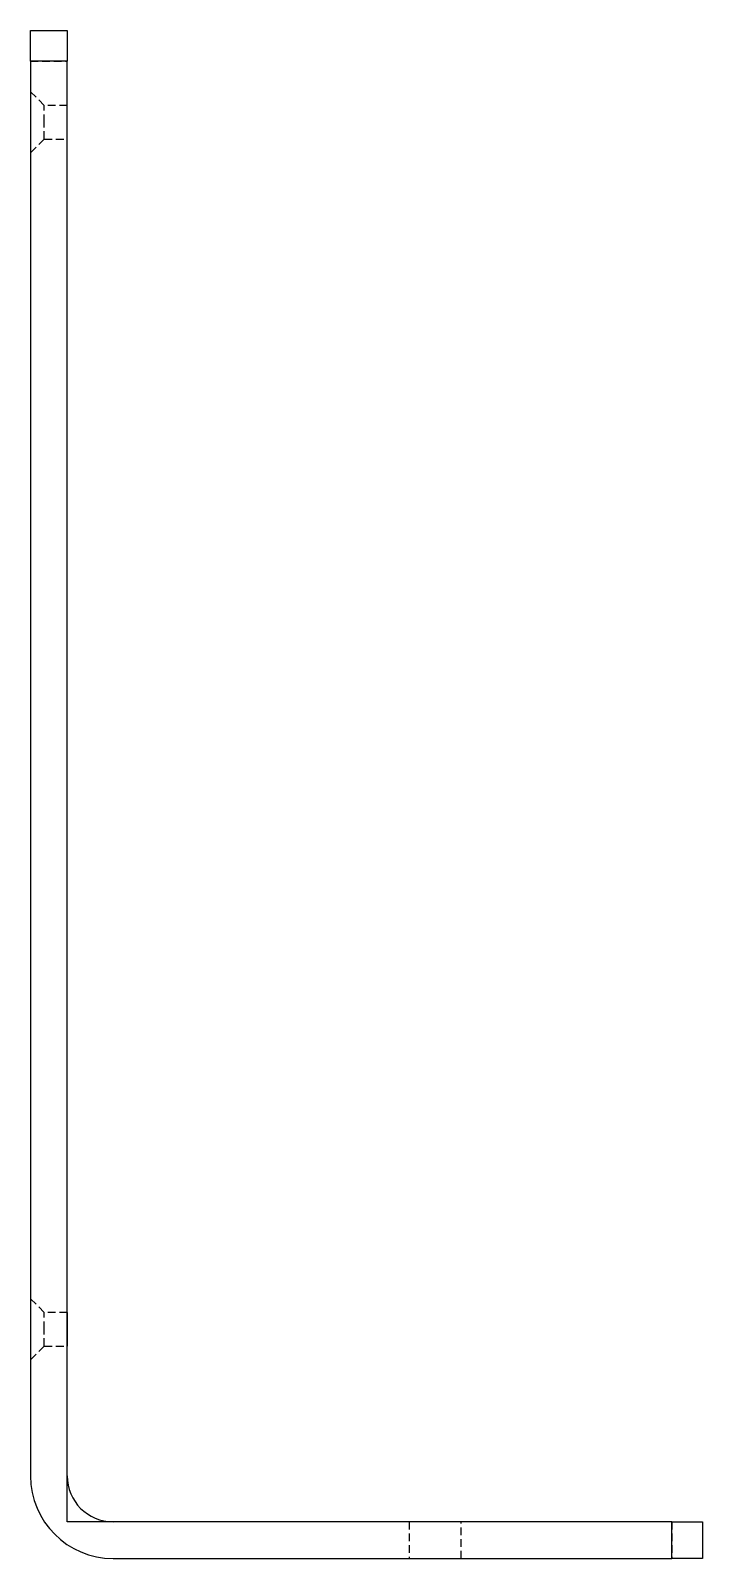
# Model space of a CAD drawing. Extents: x 0 to 975, y 0 to 530.
# Drawn here: x 864.9 to 974.9, y 279.7 to 529.7 of the extents above; entities that cross this region are included whole.
import ezdxf

# ---------------------------------------------------------------- set-up
doc = ezdxf.new("R2010")
doc.units = 0
doc.linetypes.add('SLD-CONTINUA', pattern=[0])
doc.linetypes.add('SLD-DISCONTINUA', pattern=[1.905, 1.27, -0.635])
doc.layers.get('0').update_dxf_attribs({"linetype": 'CONTINUOUS'})
doc.layers.add('MARCADO', color=5, linetype='SLD-CONTINUA')

msp = doc.modelspace()

# ---------------------------------------------------------------- linework, layer by layer
at = {"color": 7, "linetype": 'SLD-CONTINUA'}
for p, q in [((864.925, 529.676), (870.925, 529.676)), ((864.925, 524.676), (864.925, 529.676)), ((870.925, 529.676), (870.925, 524.676)), ((870.925, 524.676), (864.925, 524.676)), ((864.925, 524.676), (864.925, 293.176)), ((870.925, 285.676), (870.925, 524.676)), ((969.925, 285.676), (870.925, 285.676)), ((969.925, 279.676), (969.925, 285.676)), ((969.925, 285.676), (974.925, 285.676)), ((974.925, 285.676), (974.925, 279.676)), ((878.425, 279.676), (969.925, 279.676)), ((974.925, 279.676), (969.925, 279.676))]:
    msp.add_line(p, q, dxfattribs=at)
at = {"color": 7, "linetype": 'SLD-DISCONTINUA'}
for p, q in [((864.925, 524.676), (870.925, 524.676)), ((867.175, 517.426), (864.925, 519.676)), ((867.175, 514.676), (867.175, 517.426)), ((870.925, 517.426), (867.175, 517.426)), ((867.175, 511.926), (867.175, 514.676)), ((864.925, 509.676), (867.175, 511.926)), ((867.175, 511.926), (870.925, 511.926)), ((867.175, 319.926), (864.925, 322.176)), ((867.175, 317.176), (867.175, 319.926)), ((870.925, 319.926), (867.175, 319.926)), ((867.175, 314.426), (867.175, 317.176)), ((864.925, 312.176), (867.175, 314.426)), ((867.175, 314.426), (870.925, 314.426)), ((926.925, 285.676), (926.925, 279.676)), ((935.425, 279.676), (935.425, 285.676)), ((969.925, 285.676), (969.925, 279.676))]:
    msp.add_line(p, q, dxfattribs=at)
at = {"color": 7, "linetype": 'SLD-CONTINUA'}
for radius in [13.5, 7.5]:
    msp.add_arc((878.425, 293.176), radius, 180, 270, dxfattribs=at)
at = {"layer": 'MARCADO'}
msp.add_line((870.925, 319.926), (870.925, 314.426), dxfattribs=at)

doc.saveas('drawing.dxf')
